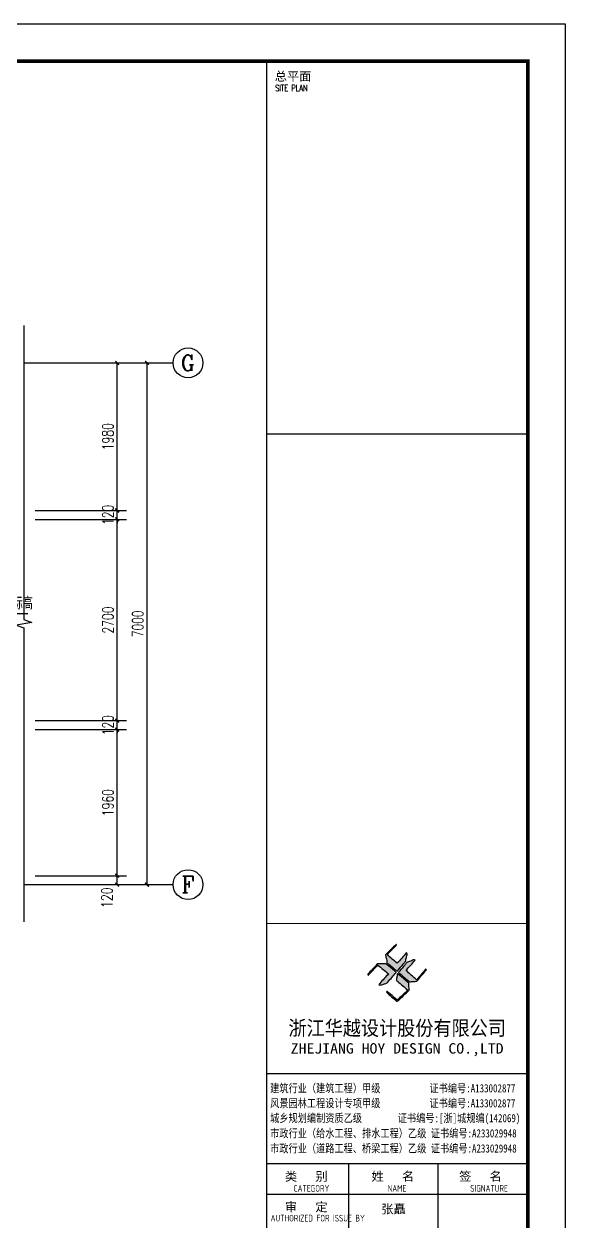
# Model space of a CAD drawing. Extents: x 170967 to 297117, y -33682 to 593582.
# Drawn here: x 275350 to 297117, y 50567 to 98752 of the extents above; entities that cross this region are included whole.
import ezdxf
from ezdxf.enums import TextEntityAlignment as Align

# ---------------------------------------------------------------- set-up
doc = ezdxf.new("R2010")
doc.units = 0
doc.header["$LTSCALE"] = 1000
doc.header["$MEASUREMENT"] = 0
doc.layers.get('Defpoints').update_dxf_attribs({"color": 250})
for name, color, linetype in [('0-建筑立面', 255, 'Continuous'), ('AXIS', 171, 'Continuous'), ('AXIS_TEXT', 7, 'Continuous'), ('DIM_ELEV', 171, 'Continuous'), ('DIM_SYMB', 171, 'Continuous'), ('PUB_TEXT', 7, 'Continuous'), ('PUB_TITLE', 171, 'Continuous'), ('TK', 4, 'Continuous')]:
    doc.layers.add(name, color=color, linetype=linetype)
doc.styles.add('-宋体', font='', dxfattribs={"width": 0.8})
doc.styles.add('_TCH_AXIS', font='COMPLEX', dxfattribs={"bigfont": 'GBCBIG'})
doc.styles.add('_TCH_DIM', font='SIMPLEX', dxfattribs={"bigfont": 'GBCBIG'})
doc.styles.add('_TCH_DIM_T3', font='SIMPLEX', dxfattribs={"width": 0.705882, "bigfont": 'GBCBIG'})
doc.styles.add('COMPLEX', font='COMPLEX')
doc.styles.add('HT', font='simhei.ttf', dxfattribs={"width": 0.8})
doc.styles.add('ROMANS', font='romans__.ttf', dxfattribs={"width": 0.65, "height": 231.275})
doc.styles.add('TSSD_REIN', font='tssdeng.shx', dxfattribs={"width": 0.7, "bigfont": 'tssdchn.shx'})
doc.styles.add('图签宋体', font='', dxfattribs={"height": 300})
doc.styles.add('图签黑体', font='simhei.ttf', dxfattribs={"height": 550})
doc.styles.get('-宋体').set_extended_font_data('SimSun')
doc.styles.get('图签宋体').set_extended_font_data('NSimSun')
doc.dimstyles.new('_TCH_ARCH&&50', dxfattribs={"dimtxt": 148.75, "dimasz": 50, "dimexe": 125, "dimexo": 150, "dimgap": 50, "dimtad": 1, "dimdec": 0, "dimzin": 0, "dimdsep": 46, "dimtxsty": '_TCH_DIM_T3', "dimblk": 'ARCHTICK', "dimcen": 0.09, "dimclrt": 7, "dimazin": 2, "dimtfac": 1, "dimtdec": 0, "dimtix": 1, "dimtmove": 2, "dimatfit": 3, "dimfxl": 0, "dimtolj": 1, "dimtzin": 0, "dimarcsym": 0})

# ---------------------------------------------------------------- blocks, each defined once
blk = doc.blocks.new('_AXISO')
blk.add_circle((0, 0), 0.5)
at = {"layer": 'AXIS_TEXT', "style": 'COMPLEX', "width": 1.041667}
blk.add_attdef('A', text='', height=0.56, dxfattribs=at).set_placement((-0.25, -0.28), (0.25, -0.28), align=Align.FIT)
blk = doc.blocks.new('_ArchTick')
at = {"color": 0, "linetype": 'ByBlock', "const_width": 0.4}
blk.add_lwpolyline([(-0.5, -0.5), (0.5, 0.5)], dxfattribs=at)
blk = doc.blocks.new('*D379')
at = {"layer": 'AXIS', "color": 0, "lineweight": -2}
for p, q in [((8850, 9900), (10475, 9900)), ((10350, 2900), (10350, 9900)), ((8850, 2900), (10475, 2900))]:
    blk.add_line(p, q, dxfattribs=at)
at = {"layer": 'Defpoints', "color": 0}
for p in [(8700, 9900), (10350, 9900), (8700, 2900)]:
    blk.add_point(p, dxfattribs=at)
at = {"layer": 'AXIS', "color": 0, "lineweight": -2, "xscale": 50, "yscale": 50, "zscale": 50}
for p, rotation in [((10350, 9900), 90), ((10350, 2900), 270)]:
    blk.add_blockref('_ArchTick', p, dxfattribs=dict(at, rotation=rotation))
at = {"layer": 'AXIS', "color": 7, "insert": (10226, 6400), "char_height": 148.8, "attachment_point": 5, "rotation": 90, "style": '_TCH_DIM_T3'}
blk.add_mtext('\\A1;7000', dxfattribs=at)
blk = doc.blocks.new('*D380')
at = {"layer": 'AXIS', "color": 0, "lineweight": -2}
for p, q in [((8850, 3020), (10075, 3020)), ((8850, 2900), (10075, 2900)), ((9950, 2900), (9950, 3020))]:
    blk.add_line(p, q, dxfattribs=at)
at = {"layer": 'Defpoints', "color": 0}
for p in [(8700, 3020), (8700, 2900), (9950, 3020)]:
    blk.add_point(p, dxfattribs=at)
at = {"layer": 'AXIS', "color": 0, "lineweight": -2, "xscale": 50, "yscale": 50, "zscale": 50}
for p, rotation in [((9950, 3020), 90), ((9950, 2900), 270)]:
    blk.add_blockref('_ArchTick', p, dxfattribs=dict(at, rotation=rotation))
at = {"layer": 'AXIS', "color": 7, "insert": (9812, 2725), "char_height": 148.8, "attachment_point": 5, "rotation": 90, "style": '_TCH_DIM_T3'}
blk.add_mtext('\\A1;120', dxfattribs=at)
blk = doc.blocks.new('*D381')
at = {"layer": 'AXIS', "color": 0, "lineweight": -2}
for p, q in [((8850, 4980), (10075, 4980)), ((9950, 3020), (9950, 4980)), ((8850, 3020), (10075, 3020))]:
    blk.add_line(p, q, dxfattribs=at)
at = {"layer": 'Defpoints', "color": 0}
for p in [(8700, 4980), (9950, 4980), (8700, 3020)]:
    blk.add_point(p, dxfattribs=at)
at = {"layer": 'AXIS', "color": 0, "lineweight": -2, "xscale": 50, "yscale": 50, "zscale": 50}
for p, rotation in [((9950, 4980), 90), ((9950, 3020), 270)]:
    blk.add_blockref('_ArchTick', p, dxfattribs=dict(at, rotation=rotation))
at = {"layer": 'AXIS', "color": 7, "insert": (9826, 4000), "char_height": 148.8, "attachment_point": 5, "rotation": 90, "style": '_TCH_DIM_T3'}
blk.add_mtext('\\A1;1960', dxfattribs=at)
blk = doc.blocks.new('*D382')
at = {"layer": 'AXIS', "color": 0, "lineweight": -2}
for p, q in [((9950, 5100), (9950, 5150)), ((8850, 5100), (10075, 5100)), ((8850, 4980), (10075, 4980)), ((9950, 4980), (9950, 5100)), ((9950, 4980), (9950, 4930))]:
    blk.add_line(p, q, dxfattribs=at)
at = {"layer": 'Defpoints', "color": 0}
for p in [(8700, 5100), (8700, 4980), (9950, 5100)]:
    blk.add_point(p, dxfattribs=at)
at = {"layer": 'AXIS', "color": 0, "lineweight": -2, "xscale": 50, "yscale": 50, "zscale": 50}
for p, rotation in [((9950, 5100), 270), ((9950, 4980), 90)]:
    blk.add_blockref('_ArchTick', p, dxfattribs=dict(at, rotation=rotation))
at = {"layer": 'AXIS', "color": 7, "insert": (9826, 5040), "char_height": 148.8, "attachment_point": 5, "rotation": 90, "style": '_TCH_DIM_T3'}
blk.add_mtext('\\A1;120', dxfattribs=at)
blk = doc.blocks.new('*D383')
at = {"layer": 'AXIS', "color": 0, "lineweight": -2}
for p, q in [((8850, 7800), (10075, 7800)), ((9950, 5100), (9950, 7800)), ((8850, 5100), (10075, 5100))]:
    blk.add_line(p, q, dxfattribs=at)
at = {"layer": 'Defpoints', "color": 0}
for p in [(8700, 7800), (9950, 7800), (8700, 5100)]:
    blk.add_point(p, dxfattribs=at)
at = {"layer": 'AXIS', "color": 0, "lineweight": -2, "xscale": 50, "yscale": 50, "zscale": 50}
for p, rotation in [((9950, 7800), 90), ((9950, 5100), 270)]:
    blk.add_blockref('_ArchTick', p, dxfattribs=dict(at, rotation=rotation))
at = {"layer": 'AXIS', "color": 7, "insert": (9826, 6450), "char_height": 148.8, "attachment_point": 5, "rotation": 90, "style": '_TCH_DIM_T3'}
blk.add_mtext('\\A1;2700', dxfattribs=at)
blk = doc.blocks.new('*D384')
at = {"layer": 'AXIS', "color": 0, "lineweight": -2}
for p, q in [((8850, 7920), (10075, 7920)), ((9950, 7920), (9950, 7970)), ((9950, 7800), (9950, 7920)), ((8850, 7800), (10075, 7800)), ((9950, 7800), (9950, 7750))]:
    blk.add_line(p, q, dxfattribs=at)
at = {"layer": 'Defpoints', "color": 0}
for p in [(8700, 7920), (9950, 7920), (8700, 7800)]:
    blk.add_point(p, dxfattribs=at)
at = {"layer": 'AXIS', "color": 0, "lineweight": -2, "xscale": 50, "yscale": 50, "zscale": 50}
for p, rotation in [((9950, 7920), 270), ((9950, 7800), 90)]:
    blk.add_blockref('_ArchTick', p, dxfattribs=dict(at, rotation=rotation))
at = {"layer": 'AXIS', "color": 7, "insert": (9826, 7860), "char_height": 148.8, "attachment_point": 5, "rotation": 90, "style": '_TCH_DIM_T3'}
blk.add_mtext('\\A1;120', dxfattribs=at)
blk = doc.blocks.new('*D385')
at = {"layer": 'AXIS', "color": 0, "lineweight": -2}
for p, q in [((8850, 9900), (10075, 9900)), ((9950, 7920), (9950, 9900)), ((8850, 7920), (10075, 7920))]:
    blk.add_line(p, q, dxfattribs=at)
at = {"layer": 'Defpoints', "color": 0}
for p in [(8700, 9900), (9950, 9900), (8700, 7920)]:
    blk.add_point(p, dxfattribs=at)
at = {"layer": 'AXIS', "color": 0, "lineweight": -2, "xscale": 50, "yscale": 50, "zscale": 50}
for p, rotation in [((9950, 9900), 90), ((9950, 7920), 270)]:
    blk.add_blockref('_ArchTick', p, dxfattribs=dict(at, rotation=rotation))
at = {"layer": 'AXIS', "color": 7, "insert": (9826, 8910), "char_height": 148.8, "attachment_point": 5, "rotation": 90, "style": '_TCH_DIM_T3'}
blk.add_mtext('\\A1;1980', dxfattribs=at)
blk = doc.blocks.new('A$C053D6479')
at = {"layer": 'PUB_TITLE'}
h = blk.add_hatch(color=256, dxfattribs=at)
h.dxf.hatch_style = 1
edge = h.paths.add_edge_path()
edge.add_spline(control_points=[(1026, 827), (1105, 920), (1188, 1008), (1266, 1102)], knot_values=[13, 13, 13, 13, 14, 14, 14, 14], degree=3, periodic=0)
edge.add_spline(control_points=[(1266, 1102), (1258, 1111), (1249, 1119), (1239, 1116)], knot_values=[12, 12, 12, 12, 13, 13, 13, 13], degree=3, periodic=0)
edge.add_spline(control_points=[(1239, 1116), (1210, 1107), (1179, 1092), (1144, 1077)], knot_values=[11, 11, 11, 11, 12, 12, 12, 12], degree=3, periodic=0)
edge.add_spline(control_points=[(1144, 1077), (1109, 1063), (1069, 1053), (1047, 1038)], knot_values=[10, 10, 10, 10, 11, 11, 11, 11], degree=3, periodic=0)
edge.add_spline(control_points=[(1047, 1038), (1028, 1026), (1007, 992), (991, 972)], knot_values=[9, 9, 9, 9, 10, 10, 10, 10], degree=3, periodic=0)
edge.add_spline(control_points=[(991, 972), (942, 913), (899, 868), (849, 810)], knot_values=[8, 8, 8, 8, 9, 9, 9, 9], degree=3, periodic=0)
edge.add_spline(control_points=[(849, 810), (842, 801), (822, 776), (822, 775)], knot_values=[7, 7, 7, 7, 8, 8, 8, 8], degree=3, periodic=0)
edge.add_spline(control_points=[(822, 775), (823, 771), (848, 752), (859, 744)], knot_values=[6, 6, 6, 6, 7, 7, 7, 7], degree=3, periodic=0)
edge.add_spline(control_points=[(859, 744), (949, 670), (1035, 592), (1122, 521)], knot_values=[5, 5, 5, 5, 6, 6, 6, 6], degree=3, periodic=0)
edge.add_spline(control_points=[(1122, 521), (1153, 527), (1185, 530), (1217, 533)], knot_values=[4, 4, 4, 4, 5, 5, 5, 5], degree=3, periodic=0)
edge.add_spline(control_points=[(1217, 533), (1246, 535), (1293, 532), (1316, 542)], knot_values=[3, 3, 3, 3, 4, 4, 4, 4], degree=3, periodic=0)
edge.add_spline(control_points=[(1316, 542), (1327, 547), (1338, 565), (1349, 579)], knot_values=[2, 2, 2, 2, 3, 3, 3, 3], degree=3, periodic=0)
edge.add_spline(control_points=[(1349, 579), (1423, 670), (1507, 759), (1572, 848)], knot_values=[1, 1, 1, 1, 2, 2, 2, 2], degree=3, periodic=0)
edge.add_spline(control_points=[(1572, 848), (1564, 852), (1561, 861), (1551, 862)], knot_values=[0, 0, 0, 0, 1, 1, 1, 1], degree=3, periodic=0)
edge.add_spline(control_points=[(1551, 862), (1469, 769), (1393, 671), (1310, 579)], knot_values=[15, 15, 15, 15, 16, 16, 16, 16], degree=3, periodic=0)
edge.add_spline(control_points=[(1310, 579), (1216, 662), (1118, 742), (1026, 827)], knot_values=[14, 14, 14, 14, 15, 15, 15, 15], degree=3, periodic=0)
at = {"layer": 'TK'}
h = blk.add_hatch(color=256, dxfattribs=at)
h.dxf.hatch_style = 2
edge = h.paths.add_edge_path()
edge.add_spline(control_points=[(728, 856), (728, 856), (728, 856), (719, 864), (651, 922), (580, 978), (514, 1036), (509, 1106), (488, 1176), (479, 1247), (570, 1343), (663, 1436), (758, 1526), (764, 1523), (768, 1518), (774, 1515), (693, 1422), (599, 1343), (520, 1249), (607, 1171), (698, 1096), (789, 1021), (874, 1109), (950, 1206), (1031, 1298), (1066, 1286), (1054, 1262), (1045, 1224), (1036, 1188), (1031, 1158), (1024, 1121), (1020, 1104), (1017, 1085), (1012, 1071), (1004, 1052), (976, 1026), (956, 1003), (906, 946), (866, 899), (814, 839), (806, 829), (789, 806), (787, 806), (777, 804), (728, 856)], knot_values=[0, 0, 0, 0, 0.005, 0.01, 1, 1, 1, 2, 2, 2, 3, 3, 3, 4, 4, 4, 5, 5, 5, 6, 6, 6, 7, 7, 7, 8, 8, 8, 9, 9, 9, 10, 10, 10, 11, 11, 11, 12, 12, 12, 13, 13, 13, 14, 14, 14, 14], degree=3, periodic=0)
h = blk.add_hatch(color=256, dxfattribs=at)
h.dxf.hatch_style = 2
edge = h.paths.add_edge_path()
edge.add_spline(control_points=[(366, 894), (366, 894), (366, 894), (270, 970), (183, 883), (101, 791), (16, 703), (-18, 714), (9, 735), (28, 755), (103, 838), (192, 930), (266, 1005), (319, 1009), (387, 1005), (442, 1007), (456, 1008), (472, 1011), (485, 1007), (507, 1000), (534, 967), (555, 949), (624, 891), (699, 833), (760, 773), (689, 691), (614, 604), (539, 517), (529, 505), (516, 487), (506, 482), (492, 475), (469, 472), (452, 467), (416, 456), (383, 448), (342, 438), (323, 433), (297, 422), (293, 440), (291, 452), (313, 470), (322, 480), (400, 566), (477, 652), (553, 736), (460, 815), (366, 894)], knot_values=[0, 0, 0, 0, 0.005, 0.01, 1, 1, 1, 2, 2, 2, 3, 3, 3, 4, 4, 4, 5, 5, 5, 6, 6, 6, 7, 7, 7, 8, 8, 8, 9, 9, 9, 10, 10, 10, 11, 11, 11, 12, 12, 12, 13, 13, 13, 14, 14, 14, 15, 15, 15, 15], degree=3, periodic=0)
h = blk.add_hatch(color=256, dxfattribs=at)
h.dxf.hatch_style = 2
edge = h.paths.add_edge_path()
edge.add_spline(control_points=[(511, 261), (511, 261), (511, 261), (516, 267), (609, 192), (696, 111), (785, 33), (883, 118), (977, 208), (1070, 298), (992, 373), (892, 456), (803, 534), (791, 544), (768, 561), (766, 569), (761, 588), (776, 634), (780, 655), (785, 690), (788, 721), (795, 746), (897, 661), (998, 576), (1097, 490), (1100, 425), (1106, 361), (1107, 294), (1018, 207), (925, 121), (830, 33), (818, 21), (800, 0), (787, 0), (768, -1), (725, 49), (712, 60), (662, 103), (616, 143), (568, 186), (545, 207), (518, 224), (499, 250), (501, 259), (511, 261)], knot_values=[0, 0, 0, 0, 0.005, 0.01, 1, 1, 1, 2, 2, 2, 3, 3, 3, 4, 4, 4, 5, 5, 5, 6, 6, 6, 7, 7, 7, 8, 8, 8, 9, 9, 9, 10, 10, 10, 11, 11, 11, 12, 12, 12, 13, 13, 13, 14, 14, 14, 14], degree=3, periodic=0)
for points, knots in [([(1031, 1298), (1066, 1286), (1054, 1262), (1045, 1224), (1036, 1188), (1031, 1158), (1024, 1121), (1020, 1104), (1017, 1085), (1012, 1071), (1004, 1052), (976, 1026), (956, 1003), (906, 946), (866, 899), (814, 839), (806, 829), (789, 806), (787, 806), (777, 804), (728, 856), (719, 864), (651, 922), (580, 978), (514, 1036), (509, 1106), (488, 1176), (479, 1247), (570, 1343), (663, 1436), (758, 1526), (764, 1523), (768, 1518), (774, 1515), (693, 1422), (599, 1343), (520, 1249), (607, 1171), (698, 1096), (789, 1021), (874, 1109), (950, 1206), (1031, 1298)], [0, 0, 0, 0, 1, 1, 1, 2, 2, 2, 3, 3, 3, 4, 4, 4, 5, 5, 5, 6, 6, 6, 7, 7, 7, 8, 8, 8, 9, 9, 9, 10, 10, 10, 11, 11, 11, 12, 12, 12, 13, 13, 13, 14, 14, 14, 14]), ([(555, 949), (624, 891), (699, 833), (760, 773), (689, 691), (614, 604), (539, 517), (529, 505), (516, 487), (506, 482), (492, 475), (469, 472), (452, 467), (416, 456), (383, 448), (342, 438), (323, 433), (297, 422), (293, 440), (291, 452), (313, 470), (322, 480), (400, 566), (477, 652), (553, 736), (460, 815), (366, 894), (270, 970), (183, 883), (101, 791), (16, 703), (-18, 714), (9, 735), (28, 755), (103, 838), (192, 930), (266, 1005), (319, 1009), (387, 1005), (442, 1007), (456, 1008), (472, 1011), (485, 1007), (507, 1000), (534, 967), (555, 949)], [0, 0, 0, 0, 1, 1, 1, 2, 2, 2, 3, 3, 3, 4, 4, 4, 5, 5, 5, 6, 6, 6, 7, 7, 7, 8, 8, 8, 9, 9, 9, 10, 10, 10, 11, 11, 11, 12, 12, 12, 13, 13, 13, 14, 14, 14, 15, 15, 15, 15]), ([(1551, 862), (1561, 861), (1564, 852), (1572, 848), (1507, 759), (1423, 670), (1349, 579), (1338, 565), (1327, 547), (1316, 542), (1293, 532), (1246, 535), (1217, 533), (1185, 530), (1153, 527), (1122, 521), (1035, 592), (949, 670), (859, 744), (848, 752), (823, 771), (822, 775), (822, 776), (842, 801), (849, 810), (899, 868), (942, 913), (991, 972), (1007, 992), (1028, 1026), (1047, 1038), (1069, 1053), (1109, 1063), (1144, 1077), (1179, 1092), (1210, 1107), (1239, 1116), (1249, 1119), (1258, 1111), (1266, 1102), (1188, 1008), (1105, 920), (1026, 827), (1118, 742), (1216, 662), (1310, 579), (1393, 671), (1469, 769), (1551, 862)], [0, 0, 0, 0, 1, 1, 1, 2, 2, 2, 3, 3, 3, 4, 4, 4, 5, 5, 5, 6, 6, 6, 7, 7, 7, 8, 8, 8, 9, 9, 9, 10, 10, 10, 11, 11, 11, 12, 12, 12, 13, 13, 13, 14, 14, 14, 15, 15, 15, 16, 16, 16, 16]), ([(1097, 490), (1100, 425), (1106, 361), (1107, 294), (1018, 207), (925, 121), (830, 33), (818, 21), (800, 0), (787, 0), (768, -1), (725, 49), (712, 60), (662, 103), (616, 143), (568, 186), (545, 207), (518, 224), (499, 250), (501, 259), (511, 261), (516, 267), (609, 192), (696, 111), (785, 33), (883, 118), (977, 208), (1070, 298), (992, 373), (892, 456), (803, 534), (791, 544), (768, 561), (766, 569), (761, 588), (776, 634), (780, 655), (785, 690), (788, 721), (795, 746), (897, 661), (998, 576), (1097, 490)], [0, 0, 0, 0, 1, 1, 1, 2, 2, 2, 3, 3, 3, 4, 4, 4, 5, 5, 5, 6, 6, 6, 7, 7, 7, 8, 8, 8, 9, 9, 9, 10, 10, 10, 11, 11, 11, 12, 12, 12, 13, 13, 13, 14, 14, 14, 14])]:
    blk.add_open_spline(points, degree=3, knots=knots, dxfattribs=at)
blk = doc.blocks.new('GeYuanFrame_50425478', base_point=(20.09, 4.53))
at = {"layer": 'PUB_TITLE'}
for points in [[(803.09, 235.33), (803.09, 292.73)], [(827.09, 235.33), (827.09, 292.73)]]:
    blk.add_lwpolyline(points, dxfattribs=at)
at = {"layer": 'TK'}
for p, q in [((781.09, 316.93), (851.09, 316.93)), ((781.09, 284.53), (851.09, 284.53))]:
    blk.add_line(p, q, dxfattribs=at)
blk.add_lwpolyline([(20.09, 4.53), (20.09, 598.53), (861.09, 598.53), (861.09, 4.53)], close=True, dxfattribs=at)
at = {"layer": 'TK', "const_width": 1}
blk.add_lwpolyline([(45.09, 588.53), (851.09, 588.53), (851.09, 14.53), (45.09, 14.53)], close=True, dxfattribs=at)
at = {"layer": 'TK'}
for points, const_width in [([(781.09, 588.53), (781.09, 14.53)], 0.4), ([(781.09, 488.5), (851.09, 488.5)], 0.35), ([(781.09, 357.14), (851.09, 357.14)], 0.35), ([(781.09, 292.73), (851.09, 292.73)], 0.35), ([(781.09, 292.73), (851.09, 292.73)], 0.35)]:
    blk.add_lwpolyline(points, dxfattribs=dict(at, const_width=const_width))
blk.add_lwpolyline([(781.09, 292.73), (851.09, 292.73)], dxfattribs=at)
at = {"layer": 'PUB_TITLE', "xscale": 0.01000000000021828, "yscale": 0.01000000000021828, "zscale": 0.01000000000021828}
blk.add_blockref('A$C053D6479', (808.19, 336.27), dxfattribs=at)
at = {"layer": 'TK', "style": '图签宋体'}
for s, p in [('总平面', (783.23, 583.28)), ('类   别', (785.97, 288.09)), ('姓   名', (809.2, 288.09)), ('签   名', (832.68, 288.09)), ('审   定', (785.97, 279.89))]:
    blk.add_text(s, height=2.4, dxfattribs=at).set_placement(p)
at = {"layer": 'TK'}
for s, height, style, width, p in [('SITE PLAN', 1.697, 'ROMANS', 0.76, (783.35, 580.49)), ('建筑行业（建筑工程）甲级           证书编号:A133002877', 2.2, '-宋体', 0.8, (782, 311.83)), ('风景园林工程设计专项甲级           证书编号:A133002877', 2.2, '-宋体', 0.8, (782, 307.81)), ('城乡规划编制资质乙级        证书编号:[浙]城规编(142069)', 2.2, '-宋体', 0.8, (782, 303.82)), ('市政行业（给水工程、排水工程）乙级 证书编号:A233029948', 2.2, '-宋体', 0.8, (782, 299.74)), ('市政行业（道路工程、桥梁工程）乙级 证书编号:A233029948', 2.2, '-宋体', 0.8, (782, 295.69)), ('CATEGORY', 1.8, 'TSSD_REIN', 0.7, (788.32, 285.17)), ('NAME', 1.8, 'TSSD_REIN', 0.7, (813.51, 285.17)), ('SIGNATURE', 1.8, 'TSSD_REIN', 0.7, (835.66, 285.17)), ('AUTHORIZED FOR ISSUE BY', 1.8, 'TSSD_REIN', 0.7, (782.12, 277.17))]:
    blk.add_text(s, height=height, dxfattribs=dict(at, style=style, width=width)).set_placement(p)
for s, height, style, width, p in [('浙江华越设计股份有限公司', 3.96, 'HT', 0.9, (816.07, 329.16)), ('ZHEJIANG HOY DESIGN CO.,LTD', 2.8, '图签黑体', 1.11, (816.06, 323.29))]:
    blk.add_text(s, height=height, dxfattribs=dict(at, style=style, width=width)).set_placement(p, align=Align.MIDDLE)
at = {"layer": 'TK', "insert": (815.09, 280.4), "char_height": 2.4, "width": 24, "attachment_point": 5, "style": '图签宋体'}
blk.add_mtext('张矗', dxfattribs=at)
blk = doc.blocks.new('A$C026953A9')
at = {"layer": 'AXIS'}
for p, q in [((8700, 9900), (10700, 9900)), ((8700, 2900), (10700, 2900))]:
    blk.add_line(p, q, dxfattribs=at)
at = {"layer": 'DIM_ELEV'}
blk.add_line((8050, 6538.3), (8752, 6538.3), dxfattribs=at)
at = {"layer": 'DIM_SYMB'}
blk.add_lwpolyline([(8700, 10400), (8700, 6456.2), (8805, 6418), (8595, 6381), (8700, 6343.7), (8700, 2400)], dxfattribs=at)
at = {"layer": 'AXIS'}
ref = blk.add_blockref('_AXISO', (10900, 9900), dxfattribs=dict(at, xscale=400, yscale=400, zscale=400))
ref.add_attrib('A', 'G', dxfattribs={"layer": 'AXIS_TEXT', "height": 212.6, "style": '_TCH_AXIS'}).set_placement((10808.9, 9793.7), (10991.1, 9793.7), align=Align.FIT)
ref = blk.add_blockref('_AXISO', (10900, 2900), dxfattribs=dict(at, xscale=400, yscale=400, zscale=400))
ref.add_attrib('A', 'F', dxfattribs={"layer": 'AXIS_TEXT', "height": 222.7, "style": '_TCH_AXIS'}).set_placement((10815.2, 2788.6), (10984.8, 2788.6), align=Align.FIT)
at = {"layer": 'PUB_TEXT', "style": '_TCH_DIM'}
blk.add_text('地面标高', height=168.79, dxfattribs=at).set_placement((8279, 6590.8))
at = {"layer": 'AXIS'}
for p1, p2, distance, picture, middle in [((8700, 2900), (8700, 9900), -1650, '*D379', (10225.6, 6400)), ((8700, 7920), (8700, 9900), -1250, '*D385', (9825.6, 8910)), ((8700, 7800), (8700, 7920), -1250, '*D384', (9825.6, 7860)), ((8700, 5100), (8700, 7800), -1250, '*D383', (9825.6, 6450)), ((8700, 4980), (8700, 5100), -1250, '*D382', (9825.6, 5040)), ((8700, 3020), (8700, 4980), -1250, '*D381', (9825.6, 4000))]:
    dim = blk.add_aligned_dim(p1=p1, p2=p2, distance=distance, dimstyle='_TCH_ARCH&&50', dxfattribs=at)
    dim.commit()
    dim.dimension.update_dxf_attribs({"geometry": picture, "text_midpoint": middle})
dim = blk.add_linear_dim(base=(9950, 3020), p1=(8700, 2900), p2=(8700, 3020), angle=90, dimstyle='_TCH_ARCH&&50', dxfattribs=at)
dim.commit()
dim.dimension.update_dxf_attribs({"geometry": '*D380', "text_midpoint": (9812.5, 2725), "dimtype": 161})

msp = doc.modelspace()

# ---------------------------------------------------------------- block references
at = {"layer": '0-建筑立面'}
for name, p, xscale, yscale, zscale in [('GeYuanFrame_50425478', (170967.1, 9651.8), 150, 150, 150), ('A$C026953A9', (249250, 55408.5), 3, 3, 3)]:
    msp.add_blockref(name, p, dxfattribs=dict(at, xscale=xscale, yscale=yscale, zscale=zscale))

doc.saveas('drawing.dxf')
